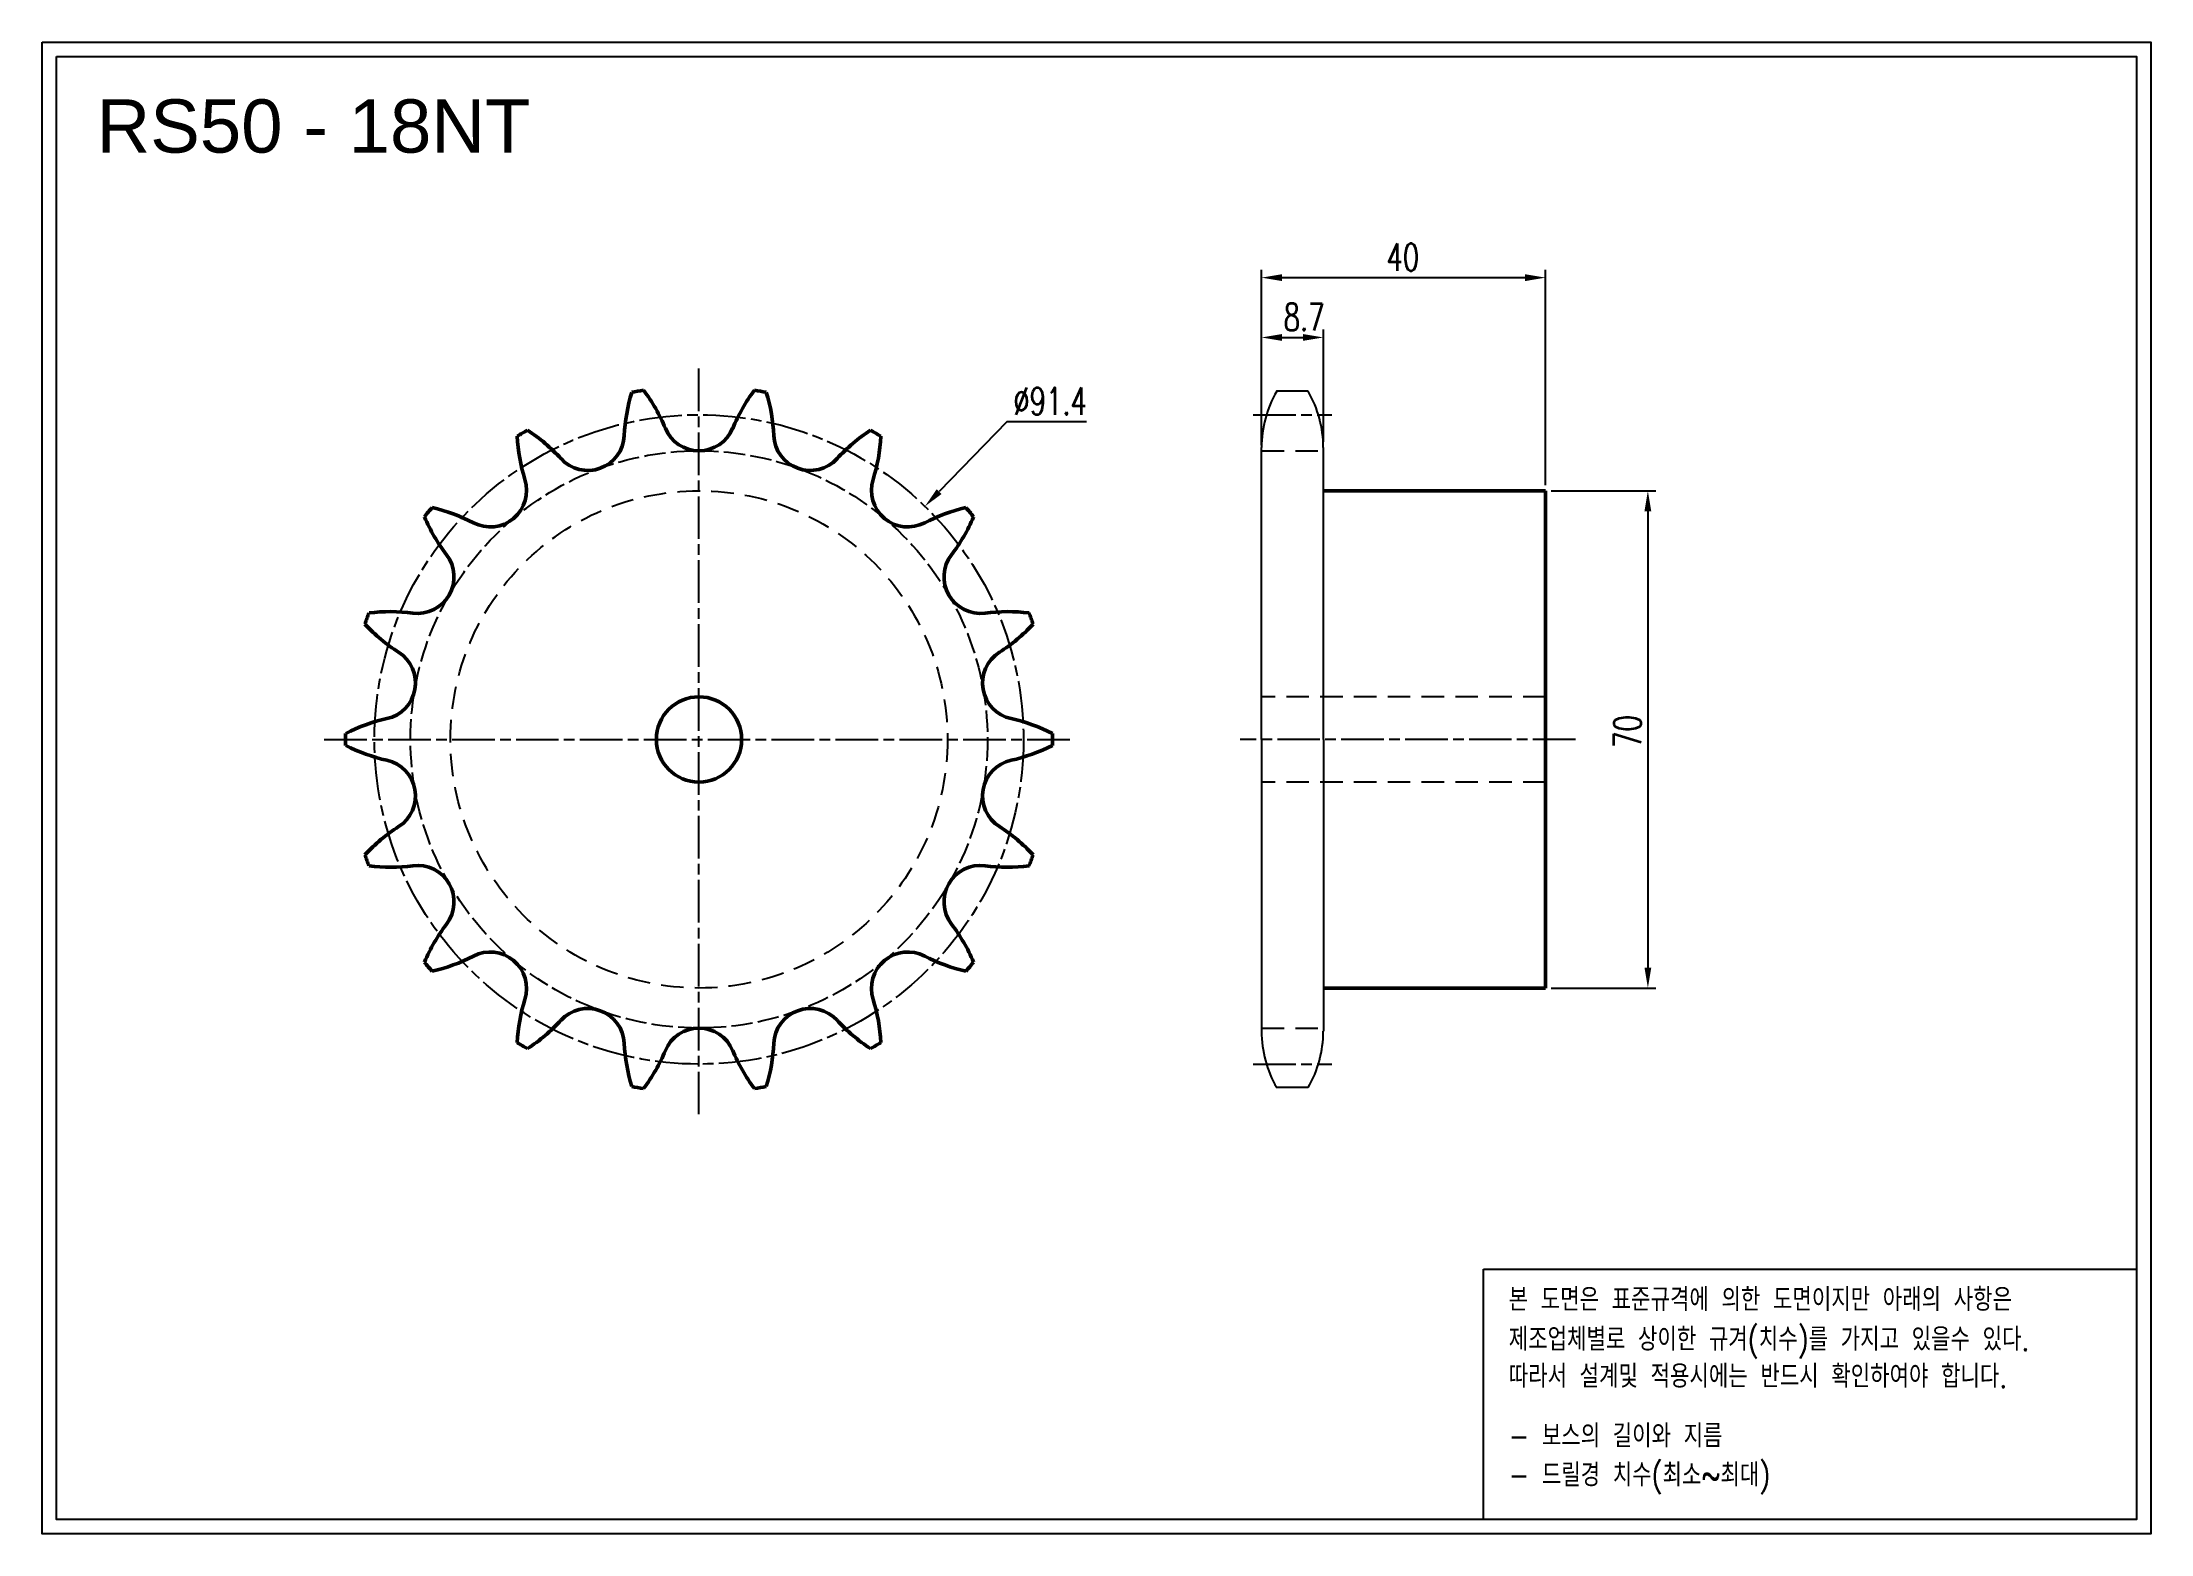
# Model space of a CAD drawing. Header units: millimetres. Extents: x 3288 to 3585, y 0 to 210.
import ezdxf

# ---------------------------------------------------------------- set-up
doc = ezdxf.new("R2010")
doc.units = ezdxf.units.MM
for name, pattern in [('AM_ISO02W050', [7.5, 6, -1.5]), ('AM_ISO02W050x2', [3.75, 3, -0.75]), ('AM_ISO08W050', [18, 12, -1.5, 3, -1.5]), ('AM_ISO08W050x2', [9, 6, -0.75, 1.5, -0.75]), ('HIDDEN', [9.525, 6.35, -3.175])]:
    doc.linetypes.add(name, pattern=pattern)
for name, color, linetype, lineweight in [('1', 7, 'Continuous', 50), ('2', 6, 'AM_ISO02W050', 25), ('22', 30, 'AM_ISO08W050', 25), ('VIS', 7, 'Continuous', 50)]:
    doc.layers.add(name, color=color, linetype=linetype, lineweight=lineweight)
doc.layers.add('HL', color=2, linetype='HIDDEN')
doc.layers.add('S-DIM', color=7, linetype='Continuous')
doc.styles.add('HAN', font='ROMANS.shx', dxfattribs={"width": 0.7, "bigfont": 'whgtxt.shx'})
doc.styles.add('HSG', font='SIMPLEX.shx', dxfattribs={"width": 0.7, "bigfont": 'HSG.shx'})
doc.styles.get("Standard").update_dxf_attribs({"font": 'arial.ttf'})
doc.dimstyles.new('APP4', dxfattribs={"dimscale": 1.6, "dimtxt": 2.4, "dimasz": 1.8, "dimexe": 0.7, "dimexo": 0.5, "dimgap": 0.6, "dimtad": 1, "dimtoh": 1, "dimdec": 1, "dimrnd": 0.01, "dimzin": 9, "dimdsep": 46, "dimtxsty": 'HSG', "dimcen": 0, "dimclrd": 1, "dimclre": 1, "dimclrt": 256, "dimazin": 2, "dimtp": 1, "dimtm": 1, "dimtfac": 0.5, "dimtdec": 1, "dimtofl": 0, "dimtmove": 0, "dimatfit": 3, "dimfxl": 0, "dimtvp": 1, "dimtolj": 2, "dimlwd": -1, "dimlwe": -1, "dimarcsym": 0})

# ---------------------------------------------------------------- blocks, each defined once
blk = doc.blocks.new('*D1')
at = {"layer": 'Defpoints', "color": 0, "transparency": 16777216}
for p in [(3412.71, 144.65), (3349.08, 79.02)]:
    blk.add_point(p, dxfattribs=at)
at = {"layer": 'S-DIM', "color": 1, "transparency": 16777216}
for p, q in [((3424.26, 156.57), (3414.72, 146.72)), ((3435.46, 156.57), (3424.26, 156.57))]:
    blk.add_line(p, q, dxfattribs=at)
blk.add_solid([(3414.37, 147.06), (3415.06, 146.39), (3412.71, 144.65)], dxfattribs=at)
at = {"layer": 'S-DIM', "transparency": 16777216, "insert": (3430.34, 159.45), "char_height": 3.84, "attachment_point": 5, "style": 'HSG'}
blk.add_mtext('\\A2;∅91.4', dxfattribs=at)
blk = doc.blocks.new('*D2')
at = {"layer": 'Defpoints', "color": 0, "transparency": 16777216}
for p in [(3468.83, 168.43), (3460.13, 152.92), (3468.83, 152.92)]:
    blk.add_point(p, dxfattribs=at)
at = {"layer": 'S-DIM', "color": 1, "transparency": 16777216}
for p, q in [((3460.13, 153.72), (3460.13, 169.55)), ((3468.83, 153.72), (3468.83, 169.55)), ((3463.01, 168.43), (3465.95, 168.43))]:
    blk.add_line(p, q, dxfattribs=at)
for points in [[(3463.01, 168.91), (3463.01, 167.95), (3460.13, 168.43)], [(3465.95, 168.91), (3465.95, 167.95), (3468.83, 168.43)]]:
    blk.add_solid(points, dxfattribs=at)
at = {"layer": 'S-DIM', "transparency": 16777216, "insert": (3466.11, 171.31), "char_height": 3.84, "attachment_point": 5, "style": 'HSG'}
blk.add_mtext('\\A2;8.7', dxfattribs=at)
blk = doc.blocks.new('*D3')
at = {"layer": 'Defpoints', "color": 0, "transparency": 16777216}
for p in [(3500.13, 176.85), (3460.13, 152.46), (3500.13, 146.84)]:
    blk.add_point(p, dxfattribs=at)
at = {"layer": 'S-DIM', "color": 1, "transparency": 16777216}
for p, q in [((3460.13, 153.26), (3460.13, 177.97)), ((3463.01, 176.85), (3497.25, 176.85)), ((3500.13, 147.64), (3500.13, 177.97))]:
    blk.add_line(p, q, dxfattribs=at)
for points in [[(3463.01, 177.33), (3463.01, 176.37), (3460.13, 176.85)], [(3497.25, 177.33), (3497.25, 176.37), (3500.13, 176.85)]]:
    blk.add_solid(points, dxfattribs=at)
at = {"layer": 'S-DIM', "transparency": 16777216, "insert": (3480.03, 179.73), "char_height": 3.84, "attachment_point": 5, "style": 'HSG'}
blk.add_mtext('\\A2;40', dxfattribs=at)
blk = doc.blocks.new('*D4')
at = {"layer": 'Defpoints', "color": 0, "transparency": 16777216}
for p in [(3500.13, 146.84), (3500.13, 76.84), (3514.54, 76.84)]:
    blk.add_point(p, dxfattribs=at)
at = {"layer": 'S-DIM', "color": 1, "transparency": 16777216}
for p, q in [((3500.93, 146.84), (3515.66, 146.84)), ((3514.54, 143.96), (3514.54, 79.72)), ((3500.93, 76.84), (3515.66, 76.84))]:
    blk.add_line(p, q, dxfattribs=at)
for points in [[(3514.06, 143.96), (3515.02, 143.96), (3514.54, 146.84)], [(3514.06, 79.72), (3515.02, 79.72), (3514.54, 76.84)]]:
    blk.add_solid(points, dxfattribs=at)
at = {"layer": 'S-DIM', "transparency": 16777216, "insert": (3511.66, 112.96), "char_height": 3.84, "attachment_point": 5, "rotation": 90, "style": 'HSG'}
blk.add_mtext('\\A2;70', dxfattribs=at)

msp = doc.modelspace()

# ---------------------------------------------------------------- linework, layer by layer
for p, q in [((3466.7, 160.86), (3462.25, 160.86)), ((3460.13, 111.84), (3460.13, 152.92)), ((3468.83, 111.84), (3468.83, 152.92)), ((3460.13, 111.84), (3460.13, 70.75)), ((3468.83, 111.84), (3468.83, 70.75)), ((3466.7, 62.82), (3462.25, 62.82))]:
    msp.add_line(p, q)
for points in [[(3288.38, 210), (3585.38, 210), (3585.38, 0), (3288.38, 0)], [(3290.38, 208), (3583.38, 208), (3583.38, 2), (3290.38, 2)]]:
    msp.add_lwpolyline(points, close=True)
at = {"color": 6}
msp.add_lwpolyline([(3491.38, 37.25), (3583.38, 37.25), (3583.38, 2), (3491.38, 2)], close=True, dxfattribs=at)
for centre, start, end in [((3476, 152.92), 150, 180), ((3452.95, 152.92), 0, 30), ((3476, 70.75), 180, 210), ((3452.95, 70.75), 330, 0)]:
    msp.add_arc(centre, 15.87, start, end)
at = {"layer": '1'}
msp.add_circle((3380.89, 111.84), 6, dxfattribs=at)
for centre, radius, start, end in [((3394.73, 153.55), 24.38, 162.9384, 177.5), ((3380.89, 111.84), 49.78, 99.0267, 100.9733), ((3353.63, 146.3), 24.38, 22.5, 37.0616), ((3408.16, 146.3), 24.38, 142.9384, 157.5), ((3380.89, 111.84), 49.78, 79.0267, 80.9733), ((3367.06, 153.55), 24.38, 2.5, 17.0616), ((3380.89, 111.84), 49.78, 119.0267, 120.9733), ((3379.63, 155.77), 24.38, 182.9384, 197.5), ((3343.48, 134.9), 24.38, 42.5, 57.0616), ((3365.24, 154.84), 5.13, 222.5, 357.5), ((3380.89, 157.6), 5.13, 202.5, 337.5), ((3396.55, 154.84), 5.13, 182.5, 317.5), ((3418.31, 134.9), 24.38, 122.9384, 137.5), ((3380.89, 111.84), 49.78, 59.0267, 60.9733), ((3382.16, 155.77), 24.38, 342.5, 357.0616), ((3351.48, 146.89), 5.13, 242.5, 17.5), ((3410.31, 146.89), 5.13, 162.5, 297.5), ((3380.89, 111.84), 49.78, 139.0267, 140.9733), ((3364.68, 152.68), 24.38, 202.9384, 217.5), ((3337.85, 120.71), 24.38, 62.5, 77.0616), ((3423.94, 120.71), 24.38, 102.9384, 117.5), ((3397.11, 152.68), 24.38, 322.5, 337.0616), ((3380.89, 111.84), 49.78, 39.0267, 40.9733), ((3341.26, 134.72), 5.13, 262.5, 37.5), ((3420.52, 134.72), 5.13, 142.5, 277.5), ((3380.89, 111.84), 49.78, 159.0267, 160.9733), ((3351.69, 144.67), 24.38, 222.9384, 237.5), ((3337.41, 105.45), 24.38, 82.5, 97.0616), ((3424.38, 105.45), 24.38, 82.9384, 97.5), ((3410.1, 144.67), 24.38, 302.5, 317.0616), ((3380.89, 111.84), 49.78, 19.0267, 20.9733), ((3335.83, 119.78), 5.13, 282.5, 57.5), ((3425.96, 119.78), 5.13, 122.5, 257.5), ((3342.22, 90.97), 24.38, 102.5, 117.0616), ((3419.57, 90.97), 24.38, 62.9384, 77.5), ((3380.89, 111.84), 49.78, 179.0267, 180.9733), ((3342.22, 132.7), 24.38, 242.9384, 257.5), ((3419.57, 132.7), 24.38, 282.5, 297.0616), ((3380.89, 111.84), 49.78, 359.0267, 0.9733), ((3335.83, 103.89), 5.13, 302.5, 77.5), ((3425.96, 103.89), 5.13, 102.5, 237.5), ((3351.69, 79), 24.38, 122.5, 137.0616), ((3410.1, 79), 24.38, 42.9384, 57.5), ((3380.89, 111.84), 49.78, 199.0267, 200.9733), ((3380.89, 111.84), 49.78, 339.0267, 340.9733), ((3337.41, 118.22), 24.38, 262.9384, 277.5), ((3341.26, 88.96), 5.13, 322.5, 97.5), ((3420.52, 88.96), 5.13, 82.5, 217.5), ((3424.38, 118.22), 24.38, 262.5, 277.0616), ((3364.68, 70.99), 24.38, 142.5, 157.0616), ((3397.11, 70.99), 24.38, 22.9384, 37.5), ((3380.89, 111.84), 49.78, 219.0267, 220.9733), ((3337.85, 102.96), 24.38, 282.9384, 297.5), ((3351.48, 76.78), 5.13, 342.5, 117.5), ((3410.31, 76.78), 5.13, 62.5, 197.5), ((3423.94, 102.96), 24.38, 242.5, 257.0616), ((3380.89, 111.84), 49.78, 319.0267, 320.9733), ((3379.63, 67.91), 24.38, 162.5, 177.0616), ((3382.16, 67.91), 24.38, 2.9384, 17.5), ((3343.48, 88.77), 24.38, 302.9384, 317.5), ((3365.24, 68.83), 5.13, 2.5, 137.5), ((3396.55, 68.83), 5.13, 42.5, 177.5), ((3418.31, 88.77), 24.38, 222.5, 237.0616), ((3380.89, 111.84), 49.78, 239.0267, 240.9733), ((3394.73, 70.12), 24.38, 182.5, 197.0616), ((3380.89, 66.07), 5.13, 22.5, 157.5), ((3367.06, 70.12), 24.38, 342.9384, 357.5), ((3380.89, 111.84), 49.78, 299.0267, 300.9733), ((3353.63, 77.37), 24.38, 322.9384, 337.5), ((3408.16, 77.37), 24.38, 202.5, 217.0616), ((3380.89, 111.84), 49.78, 259.0267, 260.9733), ((3380.89, 111.84), 49.78, 279.0267, 280.9733)]:
    msp.add_arc(centre, radius, start, end, dxfattribs=at)
at = {"layer": '2', "linetype": 'AM_ISO02W050x2'}
msp.add_circle((3380.89, 111.84), 40.63, dxfattribs=at)
at = {"layer": '22', "linetype": 'AM_ISO08W050x2'}
for p, q in [((3380.89, 59.06), (3380.89, 164.61)), ((3458.95, 157.55), (3470.01, 157.55)), ((3328.12, 111.84), (3433.67, 111.84)), ((3504.35, 111.84), (3457.1, 111.84)), ((3458.95, 66.13), (3470.01, 66.13))]:
    msp.add_line(p, q, dxfattribs=at)
msp.add_circle((3380.89, 111.84), 45.71, dxfattribs=at)
at = {"layer": 'HL', "ltscale": 0.5}
for p, q in [((3460.13, 152.46), (3468.83, 152.46)), ((3500.13, 117.84), (3460.13, 117.84)), ((3500.13, 105.84), (3460.13, 105.84)), ((3460.13, 71.21), (3468.83, 71.21))]:
    msp.add_line(p, q, dxfattribs=at)
msp.add_circle((3380.89, 111.84), 35, dxfattribs=at)
at = {"layer": 'VIS'}
for p, q in [((3500.13, 146.84), (3468.83, 146.84)), ((3500.13, 146.84), (3500.13, 76.84)), ((3500.13, 76.84), (3468.83, 76.84))]:
    msp.add_line(p, q, dxfattribs=at)

# ---------------------------------------------------------------- texts
msp.add_text('RS50 - 18NT', height=7.5).set_placement((3296.03, 194.45))
at = {"color": 6, "style": 'HAN', "width": 0.8}
for s, p in [('본 도면은 표준규격에 의한 도면이지만 아래의 사항은', (3494.94, 31.37)), ('제조업체별로 상이한 규겨(치수)를 가지고 있을수 있다.', (3494.94, 25.77)), ('따라서 설계및 적용시에는 반드시 확인하여야 합니다.', (3494.94, 20.56)), ('- 보스의 길이와 지름', (3494.94, 12.17)), ('- 드릴경 치수(최소~최대)', (3494.94, 6.66))]:
    msp.add_text(s, height=3.2348, dxfattribs=at).set_placement(p)

# ---------------------------------------------------------------- dimensions: what is measured, and where the dimension line sits
at = {"layer": 'S-DIM', "color": 3}
for base, p1, p2, picture, middle in [((3500.13, 176.85), (3460.13, 152.46), (3500.13, 146.84), '*D3', (3480.03, 176.85)), ((3468.83, 168.43), (3460.13, 152.92), (3468.83, 152.92), '*D2', (3466.11, 168.43))]:
    dim = msp.add_linear_dim(base=base, p1=p1, p2=p2, dimstyle='APP4', dxfattribs=at)
    dim.commit()
    dim.dimension.update_dxf_attribs({"geometry": picture, "text_midpoint": middle, "dimtype": 128})
dim = msp.add_diameter_dim_2p(p1=(3349.08, 79.02), p2=(3412.71, 144.65), dimstyle='APP4', dxfattribs=at)
dim.commit()
dim.dimension.update_dxf_attribs({"geometry": '*D1', "text_midpoint": (3430.34, 156.57), "dimtype": 131})
dim = msp.add_linear_dim(base=(3514.54, 76.84), p1=(3500.13, 146.84), p2=(3500.13, 76.84), angle=90, dimstyle='APP4', dxfattribs=at)
dim.commit()
dim.dimension.update_dxf_attribs({"geometry": '*D4', "text_midpoint": (3514.54, 112.96), "dimtype": 128})

doc.saveas('drawing.dxf')
